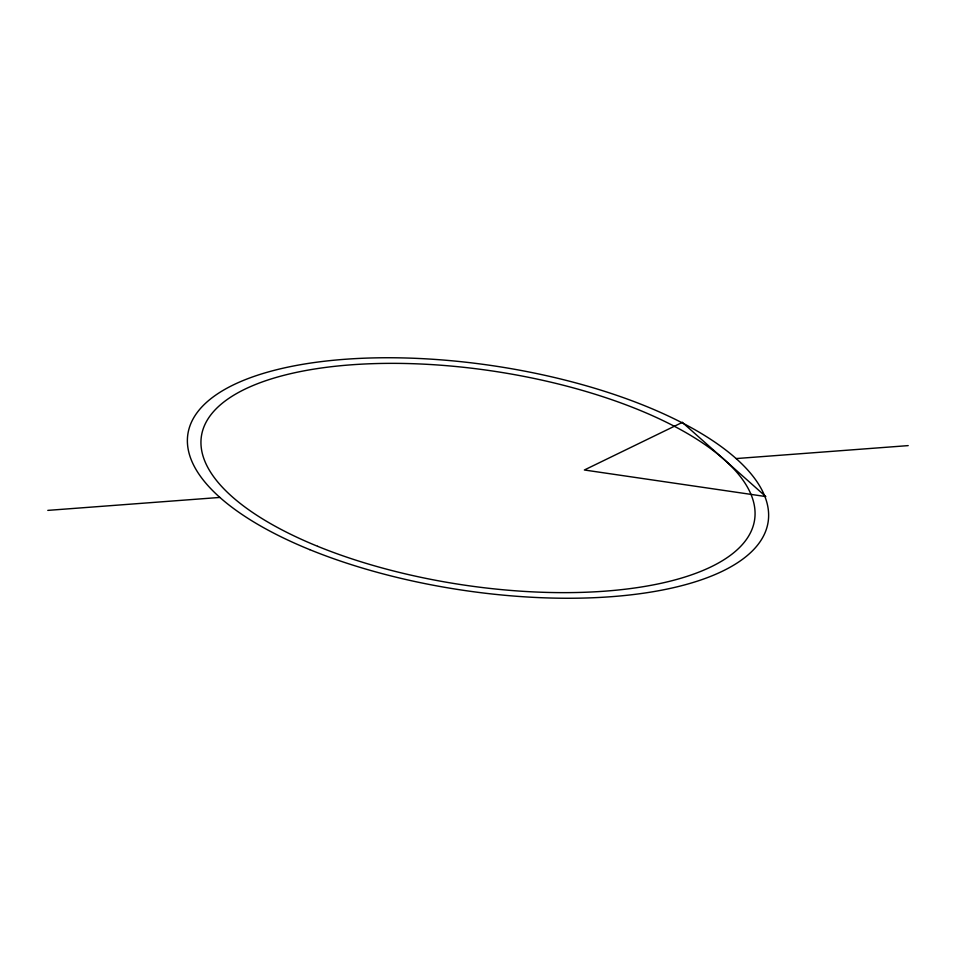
<?xml version="1.0" encoding="UTF-8"?>
<svg xmlns="http://www.w3.org/2000/svg" width="956" height="956" viewBox="0 0 956 956"><rect width="100%" height="100%" fill="white"/><g stroke="black" fill="none" stroke-linecap="round" stroke-linejoin="round"><path stroke-width="1.43" d="M47.8 510.385L219.88 497.431M736.12 458.569L908.2 445.615M682.333 422.385L584.367 469.994L765.816 496.558L682.333 422.385M309.78 549.652A293.432 113.238 8.6 0 0 767.357 525.812A293.432 113.238 8.6 0 0 356.863 358.536A293.432 113.238 8.6 0 0 309.78 549.652M317.631 546.306A279.738 107.956 8.6 0 0 753.854 523.577A279.738 107.956 8.6 0 0 362.515 364.105A279.738 107.956 8.6 0 0 317.631 546.306"/></g></svg>
